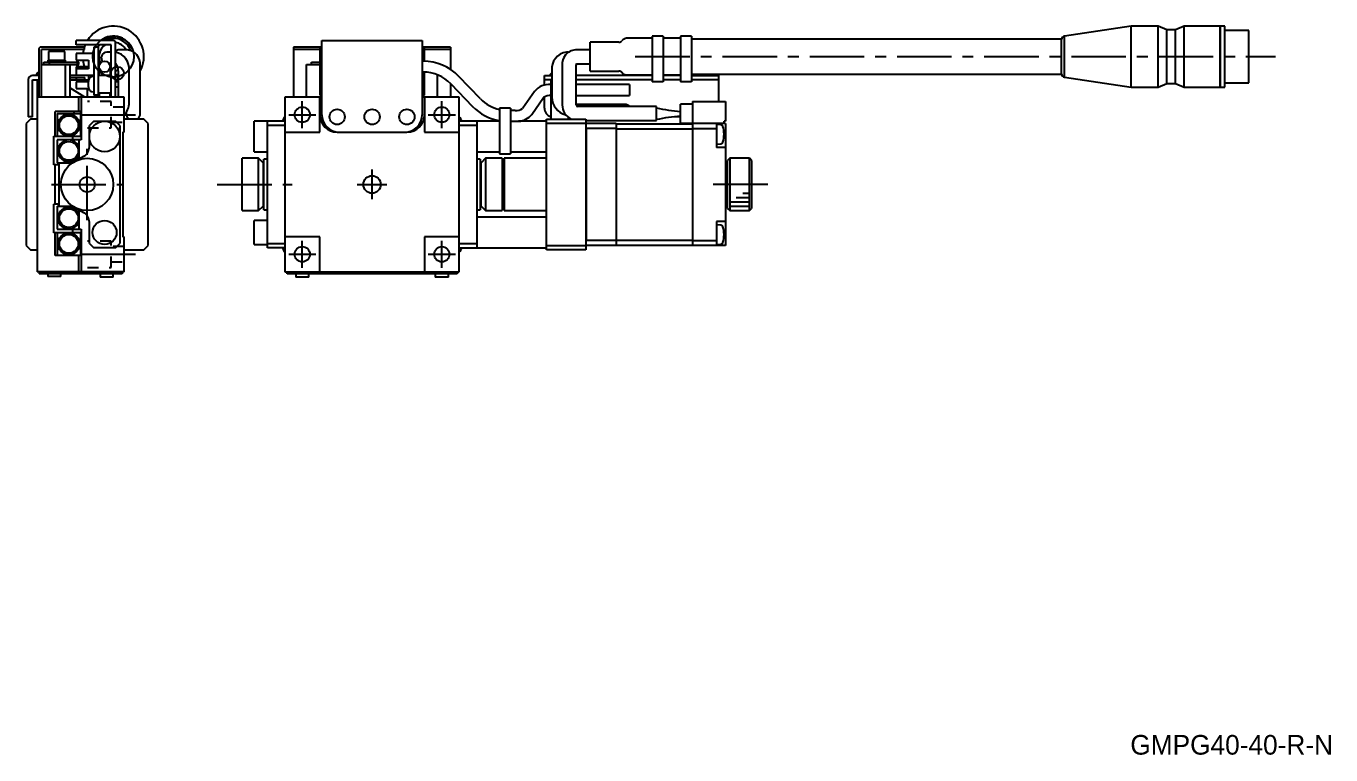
# Model space of a CAD drawing. Extents: x -184 to 418, y 17 to 229.
# Drawn here: x 118.8 to 417.9, y 16.9 to 184 of the extents above; entities that cross this region are included whole.
import ezdxf

# ---------------------------------------------------------------- set-up
doc = ezdxf.new("R2010")
doc.units = 0
doc.header["$LTSCALE"] = 10
doc.linetypes.add('CENTER', pattern=[2, 1.25, -0.25, 0.25, -0.25])
doc.linetypes.add('DOT', pattern=[0.5, 0.25, -0.25])
doc.layers.add('1', color=7, linetype='CONTINUOUS')
doc.styles.get("Standard").update_dxf_attribs({"font": 'FGP教科書体NT-M'})

msp = doc.modelspace()

# ---------------------------------------------------------------- linework, layer by layer
at = {"layer": '1', "color": 7, "linetype": 'CONTINUOUS'}
for p, q in [((372.102917, 183.963791), (356.868935, 181.648118)), ((372.102917, 169.963793), (372.102917, 183.963791)), ((378.295916, 183.963791), (372.102917, 183.963791)), ((378.295916, 169.963793), (378.295916, 183.963791)), ((380.295916, 183.113792), (378.295916, 183.963791)), ((380.295916, 170.813792), (380.295916, 183.113792)), ((382.295916, 183.113792), (380.295916, 183.113792)), ((384.295916, 183.963791), (382.295916, 183.113792)), ((382.295916, 170.813792), (382.295916, 183.113792)), ((384.295916, 169.963793), (384.295916, 183.963791)), ((392.552916, 183.963791), (384.295916, 183.963791)), ((392.552916, 169.963793), (392.552916, 183.963791)), ((392.602916, 183.913791), (392.552916, 183.963791)), ((392.602916, 169.963793), (392.602916, 183.963791)), ((393.602918, 183.963791), (392.602916, 183.963791)), ((393.602918, 169.963793), (393.602918, 183.963791)), ((399.102919, 182.96379), (393.602918, 182.96379)), ((399.102919, 170.963794), (399.102919, 182.96379)), ((130.284996, 179.663792), (130.284996, 180.663792)), ((138.784996, 180.663792), (130.284996, 180.663792)), ((138.284996, 179.663792), (130.284996, 179.663792)), ((138.284996, 167.663792), (138.284996, 179.663792)), ((139.284996, 167.663792), (139.284996, 180.163792)), ((186.602921, 180.663792), (209.602921, 180.663792)), ((186.602921, 163.663792), (186.602921, 180.663792)), ((209.602921, 180.663792), (209.602921, 163.663792)), ((248.102917, 173.663792), (248.102917, 180.263792)), ((254.688704, 180.263792), (248.102917, 180.263792)), ((255.710024, 180.870899), (255.395811, 180.556686)), ((262.352921, 181.163792), (256.417131, 181.163792)), ((264.852917, 181.663793), (262.352917, 181.663792)), ((262.352917, 181.663792), (262.352917, 171.163792)), ((264.852917, 181.663793), (264.852917, 171.163793)), ((268.852921, 181.163792), (264.852921, 181.163792)), ((271.352917, 181.663793), (268.852917, 181.663792)), ((268.852917, 181.663792), (268.852917, 171.163792)), ((271.352917, 181.663793), (271.352917, 171.163793)), ((356.145261, 180.963792), (271.352917, 180.963792)), ((356.145261, 172.963792), (356.145261, 180.963792)), ((356.868935, 172.279467), (356.868935, 181.648118)), ((121.684996, 178.663792), (121.684996, 167.663792)), ((132.184996, 179.163792), (122.184996, 179.163792)), ((132.184996, 178.563792), (122.284996, 178.563792)), ((122.284996, 167.663792), (122.284996, 178.563792)), ((127.684996, 178.163792), (123.884996, 178.163792)), ((123.884996, 178.163792), (123.884996, 176.163792)), ((127.684996, 176.163792), (127.684996, 178.163792)), ((130.284996, 177.663792), (130.284996, 176.163792)), ((134.284996, 177.663792), (130.284996, 177.663792)), ((132.184996, 178.563792), (132.184996, 179.163792)), ((135.284996, 179.163792), (134.284996, 179.163792)), ((134.284996, 179.163792), (134.284996, 168.163792)), ((135.284996, 179.163792), (135.284996, 168.163792)), ((138.284996, 177.988205), (137.275456, 177.988205)), ((141.927628, 178.512322), (140.159861, 178.512322)), ((186.602921, 179.163792), (180.102921, 179.163792)), ((180.102921, 179.163792), (180.102921, 167.663792)), ((186.102921, 178.563792), (180.102921, 178.563792)), ((186.102921, 179.163792), (186.102921, 168.163792)), ((216.102921, 179.163792), (209.602921, 179.163792)), ((210.102921, 175.91113), (210.102921, 179.163792)), ((216.102921, 178.563792), (210.102921, 178.563792)), ((216.102921, 179.163792), (216.102921, 174.021443)), ((243.133881, 177.988205), (242.699586, 177.988205)), ((248.102917, 178.512322), (244.717135, 178.512322)), ((122.284996, 175.163792), (130.855703, 175.163792)), ((122.863972, 175.163792), (122.863972, 175.663792)), ((122.863972, 175.663792), (130.855703, 175.663792)), ((123.784996, 176.163792), (127.784996, 176.163792)), ((123.784996, 176.163792), (123.784996, 175.663792)), ((124.140615, 175.163792), (124.140615, 175.663792)), ((127.784996, 175.663792), (127.784996, 176.163792)), ((127.784996, 167.663792), (127.784996, 175.163792)), ((128.784996, 175.163792), (128.784996, 167.663792)), ((130.284996, 176.163792), (133.084996, 176.163792)), ((133.084996, 174.663792), (130.284996, 174.663792)), ((130.284996, 174.663792), (130.284996, 172.663792)), ((133.084996, 174.163792), (130.284996, 174.163792)), ((130.577357, 175.163792), (130.577357, 175.663792)), ((130.855703, 175.163792), (130.855703, 175.663792)), ((133.084996, 176.163792), (133.084996, 174.163792)), ((135.534996, 172.663792), (135.534996, 174.663792)), ((137.724594, 175.488205), (138.284996, 175.488205)), ((138.034996, 174.663792), (138.034996, 172.663792)), ((139.284996, 175.390139), (139.386424, 175.301464)), ((139.914544, 173.738205), (139.914544, 167.738205)), ((142.414544, 167.738205), (142.414544, 173.738205)), ((144.941842, 163.912322), (144.941842, 174.912322)), ((183.102921, 167.663792), (183.102921, 175.163792)), ((183.102921, 175.163792), (186.102921, 175.163792)), ((184.183209, 175.163792), (184.183209, 175.663792)), ((184.183209, 175.663792), (186.102921, 175.663792)), ((209.858173, 175.913792), (209.602921, 175.913792)), ((239.328266, 173.738205), (239.328266, 167.738205)), ((241.702921, 174.912322), (241.702921, 165.912322)), ((244.902921, 174.912322), (245.032819, 175.414775)), ((244.902921, 165.912322), (244.902921, 174.912322)), ((244.975702, 175.312322), (248.102917, 175.312322)), ((248.102917, 173.663792), (254.688704, 173.663792)), ((119.284996, 171.663792), (119.284996, 163.163792)), ((121.684996, 172.663792), (120.284996, 172.663792)), ((120.284996, 171.663792), (121.684996, 171.663792)), ((120.284996, 163.163792), (120.284996, 171.663792)), ((121.134996, 172.95604), (121.684996, 172.95604)), ((121.134996, 172.95604), (121.134996, 172.663792)), ((121.284996, 171.663792), (121.284996, 127.663792)), ((134.284996, 172.663792), (128.784996, 172.663792)), ((128.784996, 172.163792), (132.284996, 172.163792)), ((128.784996, 171.663792), (133.084996, 171.663792)), ((130.284996, 172.163792), (130.284996, 171.663792)), ((130.284996, 171.163792), (130.284996, 169.663792)), ((133.026956, 171.163792), (130.284996, 171.163792)), ((132.284996, 171.663792), (132.284996, 172.163792)), ((132.784996, 171.663792), (132.784996, 171.163792)), ((133.084996, 172.663792), (133.084996, 171.431907)), ((134.284996, 172.413792), (133.751096, 172.367082)), ((135.284996, 172.95604), (135.534996, 172.95604)), ((138.284996, 172.663792), (135.284996, 172.663792)), ((139.284996, 172.663792), (139.784996, 172.663792)), ((139.784996, 171.663792), (139.284996, 171.663792)), ((139.708757, 171.163792), (139.284996, 171.163792)), ((139.784996, 172.663792), (139.784996, 171.663792)), ((209.602921, 173.413792), (209.858173, 173.413792)), ((210.102921, 168.163792), (210.102921, 173.410369)), ((213.102921, 167.663792), (213.102921, 172.78993)), ((216.102921, 170.792872), (216.102921, 167.663792)), ((216.152396, 170.742053), (221.161233, 165.555251)), ((222.959582, 167.291897), (217.950746, 172.478699)), ((237.602921, 172.663792), (239.328266, 172.663792)), ((237.602921, 170.399101), (237.602921, 172.663792)), ((239.328266, 171.663792), (237.602921, 171.663792)), ((238.952921, 172.95604), (239.328266, 172.95604)), ((238.952921, 172.95604), (238.952921, 172.663792)), ((239.102921, 171.663792), (239.102921, 162.663792)), ((262.352917, 172.663792), (244.902921, 172.663792)), ((262.352921, 171.663792), (244.902921, 171.663792)), ((257.113299, 170.595692), (244.902921, 170.595692)), ((255.395811, 173.370899), (255.710024, 173.056686)), ((256.417131, 172.763792), (262.352917, 172.763792)), ((257.113299, 170.595692), (257.113299, 168.095692)), ((264.852917, 171.163793), (262.352917, 171.163792)), ((264.852917, 172.763792), (268.852917, 172.763792)), ((268.852917, 172.663792), (264.852917, 172.663792)), ((268.852921, 171.663792), (264.852921, 171.663792)), ((271.352917, 171.163793), (268.852917, 171.163792)), ((271.352917, 172.963792), (356.145261, 172.963792)), ((271.352917, 172.663792), (277.602921, 172.663792)), ((277.602921, 171.663792), (271.352921, 171.663792)), ((277.602921, 166.663792), (277.602921, 172.663792)), ((356.868935, 172.279467), (372.102917, 169.963793)), ((378.295916, 169.963793), (380.295916, 170.813792)), ((380.295916, 170.813792), (382.295916, 170.813792)), ((382.295916, 170.813792), (384.295916, 169.963793)), ((393.602918, 170.963794), (399.102919, 170.963794)), ((141.284996, 167.663792), (121.284996, 167.663792)), ((132.272596, 167.663795), (128.784996, 169.843085)), ((130.284996, 169.663792), (133.156569, 169.663792)), ((130.90606, 164.363792), (130.90606, 167.663792)), ((131.444741, 167.663792), (131.444741, 157.913792)), ((132.784996, 169.663792), (132.784996, 167.663792)), ((133.751096, 168.960503), (134.284996, 168.913792)), ((135.284996, 168.163792), (134.284996, 168.163792)), ((135.284996, 168.663792), (138.284996, 168.663792)), ((135.534996, 168.663792), (135.534996, 167.663792)), ((138.034996, 167.663792), (138.034996, 168.663792)), ((139.914544, 167.738205), (139.914371, 167.663774)), ((141.284996, 159.663792), (141.284996, 167.663792)), ((186.602921, 167.663792), (178.102921, 167.663792)), ((178.102921, 167.663792), (178.102921, 127.663792)), ((186.102921, 168.163792), (186.602921, 168.163792)), ((186.102921, 159.663792), (186.102921, 167.663792)), ((209.602921, 168.163792), (210.102921, 168.163792)), ((218.102921, 167.663792), (209.602921, 167.663792)), ((210.102921, 167.663792), (210.102921, 159.663792)), ((218.102921, 127.663792), (218.102921, 167.663792)), ((235.364475, 169.007363), (232.697143, 165.123886)), ((234.757882, 163.708486), (237.425213, 167.591964)), ((237.425213, 167.591963), (237.507695, 167.668687)), ((237.602921, 165.163792), (237.602921, 167.732938)), ((244.902921, 168.095692), (257.113299, 168.095692)), ((372.102917, 169.963793), (378.295916, 169.963793)), ((384.295916, 169.963793), (392.552916, 169.963793)), ((392.552916, 169.963793), (392.602916, 170.013793)), ((392.602916, 169.963793), (393.602918, 169.963793)), ((229.852921, 165.120158), (227.352921, 165.120158)), ((227.352921, 165.120158), (227.352921, 154.663792)), ((229.852921, 165.120158), (229.852921, 154.663792)), ((230.908435, 164.620158), (229.852921, 164.620158)), ((232.697144, 165.123887), (232.614661, 165.047163)), ((256.410994, 165.988205), (244.902921, 165.988205)), ((263.302921, 165.512322), (245.302921, 165.512322)), ((256.410994, 165.988205), (256.487969, 165.984668)), ((256.487969, 165.984668), (256.564508, 165.974076)), ((256.564508, 165.974076), (256.640179, 165.956491)), ((256.640179, 165.956491), (256.714552, 165.932011)), ((256.714552, 165.932011), (256.787208, 165.900775)), ((256.787208, 165.900775), (256.857734, 165.862959)), ((256.857734, 165.862959), (256.925732, 165.818779)), ((256.925732, 165.818779), (256.990817, 165.768482)), ((256.990817, 165.768482), (257.052621, 165.712356)), ((257.052621, 165.712356), (257.110793, 165.650716)), ((257.110793, 165.650716), (257.165006, 165.583912)), ((257.165006, 165.583912), (257.214951, 165.512322)), ((263.302921, 162.312322), (263.302921, 165.512322)), ((268.802921, 161.663792), (268.802921, 166.063792)), ((271.602921, 166.063792), (268.802921, 166.063792)), ((271.602921, 166.663792), (279.102921, 166.663792)), ((271.602921, 166.663792), (271.602921, 133.663792)), ((279.102921, 166.663792), (279.102921, 162.163792)), ((119.784996, 162.663792), (118.784996, 161.663792)), ((118.784996, 161.663792), (118.784996, 133.663792)), ((120.284996, 163.163792), (119.284996, 163.163792)), ((121.284996, 162.663792), (119.784996, 162.663792)), ((125.46927, 158.713792), (125.46927, 164.363792)), ((131.444741, 164.363792), (125.46927, 164.363792)), ((125.908421, 163.963792), (125.908421, 158.713792)), ((125.908421, 163.963792), (131.444741, 163.963792)), ((129.784996, 163.963792), (129.784996, 164.363792)), ((131.294256, 163.963889), (131.372896, 164.36381)), ((131.297495, 158.713792), (131.297495, 163.963792)), ((134.284996, 162.163792), (133.284996, 161.163792)), ((134.284996, 162.163792), (139.284996, 162.163792)), ((140.284996, 161.163792), (139.284996, 162.163792)), ((145.784996, 162.663792), (141.284996, 162.663792)), ((141.741842, 164.040657), (141.741842, 163.912322)), ((146.784996, 161.663792), (145.784996, 162.663792)), ((146.784996, 133.663792), (146.784996, 161.663792)), ((171.102921, 155.163792), (171.102921, 162.163792)), ((178.102921, 162.163792), (171.102921, 162.163792)), ((174.102921, 133.163792), (174.102921, 162.163792)), ((227.352921, 162.163792), (218.102921, 162.163792)), ((222.102921, 162.163792), (222.102921, 133.163792)), ((229.852921, 162.152405), (230.908435, 162.152405)), ((230.908435, 162.152405), (231.66717, 162.163782)), ((238.102921, 162.163792), (231.670945, 162.163792)), ((238.102921, 162.663792), (247.102921, 162.663792)), ((238.102921, 132.663792), (238.102921, 162.663792)), ((247.102921, 161.663792), (238.102921, 161.663792)), ((243.102921, 162.663792), (243.102921, 163.06276)), ((247.102921, 162.663792), (247.102921, 132.663792)), ((247.102921, 162.312322), (263.302921, 162.312322)), ((247.202921, 161.663792), (247.102921, 161.563792)), ((254.102921, 161.663792), (247.202921, 161.663792)), ((254.102921, 161.663792), (254.102921, 133.663792)), ((254.102921, 161.563792), (271.602921, 161.563792)), ((268.802921, 163.163792), (267.413472, 163.163792)), ((279.102921, 161.663792), (268.802921, 161.663792)), ((277.102921, 161.663792), (277.102921, 156.163792)), ((278.802921, 161.663792), (278.802921, 162.163792)), ((279.102921, 162.163792), (278.802921, 162.163792)), ((279.102921, 161.663792), (279.102921, 133.663792)), ((125.139757, 152.163792), (125.139757, 158.713792)), ((125.139757, 158.713792), (131.444741, 158.713792)), ((127.518954, 158.713792), (127.734253, 158.912998)), ((129.475057, 158.927601), (129.704811, 158.713792)), ((129.484996, 157.913792), (129.484996, 158.713792)), ((133.284996, 156.324046), (133.284996, 161.163792)), ((140.284996, 161.163792), (140.284996, 134.163792)), ((141.284996, 159.663792), (140.984996, 159.663792)), ((140.984996, 159.663792), (140.984996, 135.663792)), ((178.102921, 161.163792), (174.102921, 161.163792)), ((178.102921, 159.663792), (186.102921, 159.663792)), ((190.102921, 159.663792), (206.102921, 159.663792)), ((210.102921, 159.663792), (218.102921, 159.663792)), ((222.102921, 161.163792), (218.102921, 161.163792)), ((247.102921, 160.513792), (247.152921, 160.463792)), ((254.102921, 160.463792), (247.152921, 160.463792)), ((247.152921, 160.463792), (247.152921, 134.863792)), ((254.102921, 160.422371), (271.602921, 160.422371)), ((271.602921, 160.463792), (277.102921, 160.463792)), ((278.088201, 161.327592), (277.102921, 161.413792)), ((125.908421, 157.913792), (125.908421, 152.663792)), ((131.444741, 157.913792), (125.908421, 157.913792)), ((127.734253, 157.714587), (127.518954, 157.913792)), ((129.704811, 157.913792), (129.475057, 157.699984)), ((130.90606, 157.913792), (130.90606, 153.507191)), ((277.102921, 156.913792), (278.088201, 156.999993)), ((279.102921, 156.163792), (277.102921, 156.163792)), ((125.908421, 152.663792), (129.468372, 152.663792)), ((126.284996, 152.663792), (126.284996, 142.663792)), ((129.784996, 152.859945), (132.034996, 154.158983)), ((168.302921, 141.663792), (168.302921, 153.663792)), ((172.102921, 153.663792), (168.302921, 153.663792)), ((171.102921, 155.163792), (174.102921, 155.163792)), ((172.102921, 141.663792), (172.102921, 153.663792)), ((173.102921, 152.663792), (172.102921, 153.663792)), ((173.102921, 152.663792), (173.102921, 142.663792)), ((173.302921, 141.863792), (173.302921, 153.463792)), ((174.102921, 153.463792), (173.302921, 153.463792)), ((222.102921, 155.163792), (227.352921, 155.163792)), ((222.902921, 153.463792), (222.102921, 153.463792)), ((222.902921, 153.463792), (222.902921, 141.863792)), ((224.102921, 153.663792), (223.102921, 152.663792)), ((223.102921, 142.663792), (223.102921, 152.663792)), ((224.102921, 153.663792), (224.102921, 141.663792)), ((227.902921, 153.663792), (224.102921, 153.663792)), ((227.352921, 154.663792), (229.852921, 154.663792)), ((227.902921, 153.663792), (227.902921, 141.663792)), ((228.402921, 153.663792), (228.402921, 141.663792)), ((238.102921, 153.663792), (228.402921, 153.663792)), ((229.852921, 155.163792), (238.102921, 155.163792)), ((280.102921, 153.663792), (279.602921, 153.163792)), ((279.602921, 142.163792), (279.602921, 153.163792)), ((280.102921, 153.663792), (280.102921, 141.663792)), ((284.602921, 153.663792), (280.102921, 153.663792)), ((284.602921, 141.663792), (284.602921, 153.663792)), ((285.102921, 153.163792), (284.602921, 153.663792)), ((285.102921, 153.163792), (285.102921, 142.163792)), ((126.284996, 152.163792), (125.139757, 152.163792)), ((125.46927, 143.163792), (125.46927, 152.163792)), ((173.302921, 150.663792), (173.102921, 150.663792)), ((223.102921, 150.663792), (222.902921, 150.663792)), ((279.602921, 150.163792), (279.102921, 150.163792)), ((228.402921, 149.163792), (227.902921, 149.163792)), ((173.102921, 144.663792), (173.302921, 144.663792)), ((222.902921, 144.663792), (223.102921, 144.663792)), ((227.902921, 146.163792), (228.402921, 146.163792)), ((279.102921, 145.163792), (279.602921, 145.163792)), ((125.139757, 136.613792), (125.139757, 143.163792)), ((126.284996, 143.163792), (125.139757, 143.163792)), ((125.908421, 142.663792), (125.908421, 137.413792)), ((125.908421, 142.663792), (129.468372, 142.663792)), ((132.034996, 141.168602), (129.784996, 142.46764)), ((130.90606, 141.820393), (130.90606, 137.413792)), ((168.302921, 141.663792), (172.102921, 141.663792)), ((172.102921, 141.663792), (173.102921, 142.663792)), ((173.302921, 141.863792), (174.102921, 141.863792)), ((222.102921, 141.863792), (222.902921, 141.863792)), ((223.102921, 142.663792), (224.102921, 141.663792)), ((224.102921, 141.663792), (227.902921, 141.663792)), ((228.402921, 141.663792), (238.102921, 141.663792)), ((279.602921, 142.163792), (280.102921, 141.663792)), ((280.102921, 141.663792), (284.602921, 141.663792)), ((284.602921, 141.663792), (285.102921, 142.163792)), ((127.518954, 137.413792), (127.734253, 137.612998)), ((129.475057, 137.627601), (129.704811, 137.413792)), ((133.284996, 134.163792), (133.284996, 139.003538)), ((171.102921, 133.913792), (171.102921, 139.413792)), ((174.102921, 139.413792), (171.102921, 139.413792)), ((238.102921, 140.163792), (222.102921, 140.163792)), ((279.102921, 139.163792), (277.102921, 139.163792)), ((277.102921, 139.163792), (277.102921, 133.663792)), ((278.088201, 138.327592), (277.102921, 138.413792)), ((131.444741, 136.613792), (125.139757, 136.613792)), ((125.46927, 131.363792), (125.46927, 136.613792)), ((125.908421, 137.413792), (131.444741, 137.413792)), ((125.908421, 136.613792), (125.908421, 131.363792)), ((127.734253, 136.414587), (127.518954, 136.613792)), ((129.704811, 136.613792), (129.475057, 136.399984)), ((129.484996, 136.613792), (129.484996, 137.413792)), ((131.297495, 131.363792), (131.297495, 136.613792)), ((131.444741, 137.413792), (131.444741, 127.663792)), ((140.984996, 135.663792), (141.284996, 135.663792)), ((141.284996, 127.663792), (141.284996, 135.663792)), ((186.102921, 135.663792), (178.102921, 135.663792)), ((186.102921, 127.663792), (186.102921, 135.663792)), ((210.102921, 135.663792), (210.102921, 127.663792)), ((218.102921, 135.663792), (210.102921, 135.663792)), ((247.152921, 134.863792), (247.102921, 134.813792)), ((254.102921, 134.863792), (247.152921, 134.863792)), ((254.102921, 134.905214), (271.602921, 134.905214)), ((271.602921, 134.863792), (277.102921, 134.863792)), ((118.784996, 133.663792), (119.784996, 132.663792)), ((119.784996, 132.663792), (121.284996, 132.663792)), ((133.284996, 134.163792), (134.284996, 133.163792)), ((139.284996, 133.163792), (134.284996, 133.163792)), ((139.284996, 133.163792), (140.284996, 134.163792)), ((141.284996, 132.663792), (145.784996, 132.663792)), ((145.784996, 132.663792), (146.784996, 133.663792)), ((171.102921, 133.913792), (174.102921, 133.913792)), ((174.102921, 134.163792), (178.102921, 134.163792)), ((178.102921, 133.163792), (174.102921, 133.163792)), ((218.102921, 134.163792), (222.102921, 134.163792)), ((218.102921, 133.163792), (238.102921, 133.163792)), ((238.102921, 133.663792), (247.102921, 133.663792)), ((247.102921, 132.663792), (238.102921, 132.663792)), ((247.102921, 133.763792), (247.202921, 133.663792)), ((254.102921, 133.663792), (247.202921, 133.663792)), ((254.102921, 133.763792), (271.602921, 133.763792)), ((279.102921, 133.663792), (271.602921, 133.663792)), ((277.102921, 133.913792), (278.088201, 133.999993)), ((131.297495, 131.363792), (125.46927, 131.363792)), ((130.90606, 127.663792), (130.90606, 131.363792)), ((141.284996, 127.663792), (121.284996, 127.663792)), ((121.784996, 127.663792), (121.784996, 127.163792)), ((140.784996, 127.163792), (121.784996, 127.163792)), ((123.784996, 127.163792), (123.784996, 126.563792)), ((126.784996, 126.563792), (123.784996, 126.563792)), ((126.784996, 126.563792), (126.784996, 127.163792)), ((131.814721, 127.663792), (131.814721, 127.163792)), ((135.784996, 127.163792), (135.784996, 126.413792)), ((138.784996, 126.413792), (135.784996, 126.413792)), ((138.784996, 126.413792), (138.784996, 127.163792)), ((140.784996, 127.663792), (140.784996, 127.163792)), ((178.102921, 127.663792), (218.102921, 127.663792)), ((178.602921, 127.163792), (178.602921, 127.663792)), ((217.602921, 127.163792), (178.602921, 127.163792)), ((180.602921, 127.163792), (180.602921, 126.413792)), ((183.602921, 126.413792), (180.602921, 126.413792)), ((183.602921, 126.413792), (183.602921, 127.163792)), ((212.602921, 127.163792), (212.602921, 126.413792)), ((215.602921, 126.413792), (212.602921, 126.413792)), ((215.602921, 126.413792), (215.602921, 127.163792)), ((217.602921, 127.663792), (217.602921, 127.163792))]:
    msp.add_line(p, q, dxfattribs=at)
at = {"layer": '1', "color": 4, "linetype": 'CENTER'}
for p, q in [((258.452942, 176.963792), (405.246066, 176.963792)), ((182.102921, 160.563792), (182.102921, 166.763792)), ((214.102921, 160.563792), (214.102921, 166.763792)), ((131.349227, 163.663792), (144.493605, 163.663792)), ((179.002921, 163.663792), (185.202921, 163.663792)), ((211.002921, 163.663792), (217.202921, 163.663792)), ((132.784996, 139.463792), (132.784996, 155.863792)), ((198.102921, 144.263792), (198.102921, 151.063792)), ((124.584996, 147.663792), (140.984996, 147.663792)), ((162.62493, 147.663792), (179.804751, 147.663792)), ((194.702921, 147.663792), (201.502921, 147.663792)), ((288.80292, 147.663792), (275.881345, 147.663792)), ((182.102921, 128.563792), (182.102921, 134.763792)), ((214.102921, 128.563792), (214.102921, 134.763792)), ((131.349227, 131.663792), (144.493605, 131.663792)), ((179.002921, 131.663792), (185.202921, 131.663792)), ((211.002921, 131.663792), (217.202921, 131.663792))]:
    msp.add_line(p, q, dxfattribs=at)
at = {"layer": '1', "color": 9, "linetype": 'DOT'}
for p, q in [((138.284996, 166.663792), (132.860144, 166.663792)), ((138.284996, 160.663792), (138.284996, 166.663792)), ((141.284996, 165.413792), (138.284996, 165.413792)), ((138.284996, 161.913792), (141.284996, 161.913792)), ((132.860139, 160.663792), (138.284996, 160.663792)), ((138.284996, 134.663792), (132.860144, 134.663792)), ((138.284996, 128.663792), (138.284996, 134.663792)), ((141.284996, 133.413792), (138.284996, 133.413792)), ((132.860139, 128.663792), (138.284996, 128.663792)), ((138.284996, 129.913792), (141.284996, 129.913792))]:
    msp.add_line(p, q, dxfattribs=at)
at = {"layer": '1', "color": 9, "linetype": 'CONTINUOUS'}
for p, q in [((280.102921, 143.663792), (284.602921, 143.663792)), ((281.602921, 144.663792), (284.602921, 144.663792)), ((283.102921, 145.663792), (284.602921, 145.663792)), ((280.102921, 142.663792), (284.602921, 142.663792))]:
    msp.add_line(p, q, dxfattribs=at)
at = {"layer": '1', "color": 7, "linetype": 'CONTINUOUS'}
for centre, radius in [((138.784996, 176.963792), 4.7), ((136.784996, 174.663792), 1.25), ((139.708757, 173.163793), 1.5), ((182.102921, 163.663792), 1.75), ((190.102921, 163.163792), 1.75), ((198.102921, 163.163792), 1.75), ((206.102921, 163.163792), 1.75), ((214.102921, 163.663792), 1.75), ((128.584996, 161.263792), 2.5), ((128.584996, 161.263792), 2.15), ((136.784996, 158.663792), 3.5), ((128.584996, 155.363792), 2.15), ((132.784996, 147.663792), 6), ((198.102921, 147.663792), 2), ((132.784996, 147.663792), 1.75), ((128.584996, 139.963792), 2.15), ((136.784996, 136.663792), 2.75), ((128.584996, 134.063792), 2.5), ((128.584996, 134.063792), 2.15), ((182.102921, 131.663792), 1.75), ((214.102921, 131.663792), 1.75)]:
    msp.add_circle(centre, radius, dxfattribs=at)
for centre, radius, start, end in [((138.784996, 176.963792), 6.999999, 331.588066, 148.091012), ((138.784996, 176.963792), 6.999999, 157.311905, 161.682299), ((138.784996, 176.963792), 4.2, 139.994799, 148.411864), ((138.784996, 176.963792), 3.3, 125.096801, 206.732576), ((138.784996, 176.963792), 4.7, 13.977429, 128.072222), ((138.784996, 176.963792), 4.2, 19.755397, 118.242537), ((138.784996, 180.163792), 0.5, 0, 90), ((138.784996, 176.963792), 3.3, 27.985707, 81.354136), ((254.688704, 181.263792), 1, 270, 315), ((256.417131, 180.163792), 1, 90, 135), ((357.102918, 180.675875), 1.000002, 103.531698, 163.266744), ((122.184996, 178.663792), 0.5, 90, 180), ((138.784996, 176.963792), 6.999999, 166.787018, 174.260829), ((137.275456, 176.738205), 1.25, 90, 225.197831), ((140.159861, 176.912322), 1.6, 90, 123.147115), ((138.510054, 174.130681), 3.924166, 354.259952, 78.609539), ((141.657393, 175.224186), 3.299221, 354.575922, 85.301711), ((243.139448, 174.17713), 3.836374, 96.583764, 186.569687), ((244.986707, 175.224741), 3.298614, 94.687605, 185.434762), ((138.784996, 176.963792), 6.999999, 186.562429, 199.182093), ((138.784996, 176.963792), 4.2, 213.55731, 219.302776), ((134.784996, 170.863792), 3, 75.522488, 79.815035), ((138.784996, 176.963792), 3.3, 256.863441, 261.285258), ((138.784996, 176.963792), 3.3, 278.714742, 289.969122), ((137.604186, 173.828528), 2.312123, 357.76116963, 39.57212991), ((209.858173, 164.663792), 11.25, 44, 90), ((254.688704, 172.663792), 1, 45, 90), ((120.284996, 171.663792), 1, 90, 180), ((123.284996, 170.863792), 3, 122.230953, 135.779956), ((135.984996, 170.663792), 3, 151.178859, 208.821141), ((133.794674, 171.868985), 0.5, 95, 151.178859), ((138.784996, 176.963792), 4.2, 259.713439, 263.162859), ((138.784996, 176.963792), 4.2, 276.837141, 285.601188), ((139.708757, 173.163792), 2, 270, 275.905808), ((138.784996, 176.963792), 4.684326, 282.326245, 283.953442), ((209.858173, 164.663792), 8.75, 44, 90), ((238.833922, 166.032517), 4.570205, 86.625919, 139.388864), ((241.102921, 170.863792), 3, 126.267193, 135.779956), ((256.417131, 173.763792), 1, 225, 270), ((357.102918, 173.251709), 1.000002, 196.733256, 256.468302), ((133.794674, 169.4586), 0.5, 208.821141, 265), ((138.784996, 176.963792), 6.999999, 274.096044, 279.286071), ((124.250768, 167.735178), 18.163776, 357.77645785, 0.00954748), ((239.028333, 165.171503), 2.923742, 88.53854978, 121.33895361), ((243.57003, 167.723169), 4.24179, 179.796903, 255.890213), ((138.350871, 166.49339), 4.085452, 315.91562113, 7.55382048), ((229.253806, 173.370158), 11.25, 224, 260.272206), ((229.253806, 173.370158), 8.75, 224, 257.453234), ((231.040894, 167.713247), 3.095924, 267.54784731, 300.55298764), ((239.602921, 165.163792), 2, 180, 255.522488), ((245.302921, 165.912322), 3.6, 180, 244.471418), ((245.302921, 165.912322), 0.4, 180, 270), ((271.620815, 204.233097), 39.911061, 257.970767, 265.951302), ((132.949537, 163.912322), 1.6, 163.610287, 178.156521), ((143.341842, 163.912322), 1.6, 180, 231.290871), ((143.341842, 163.912322), 1.6, 308.709129, 0), ((180.402921, 161.263792), 3, 140.055495, 162.542397), ((190.102921, 163.663792), 4, 180, 270), ((190.602921, 163.663792), 4, 180, 270), ((205.602921, 163.663792), 4, 270, 0), ((206.102921, 163.663792), 4, 270, 0), ((215.802921, 161.263792), 3, 17.457603, 39.944505), ((231.470542, 166.419023), 4.260706, 272.780405, 320.493118), ((271.45181, 124.691115), 38.70558, 93.924211, 102.153721), ((278.044623, 160.829494), 0.5, 17.629155, 85), ((272.802921, 159.163792), 6, 342.370845, 17.629155), ((128.584996, 155.363792), 2.5, 21.809285, 338.190715), ((130.784996, 156.324046), 2.5, 300, 0), ((278.044623, 157.498091), 0.5, 275, 342.370845), ((128.584996, 139.963792), 2.5, 21.809285, 338.190715), ((130.784996, 139.003538), 2.5, 0, 60), ((278.044623, 137.829494), 0.5, 17.629155, 85), ((272.802921, 136.163792), 6, 342.370845, 17.629155), ((180.402921, 134.063792), 3, 197.457603, 219.944505), ((215.802921, 134.063792), 3, 320.055495, 342.542397), ((278.044623, 134.498091), 0.5, 275, 342.370845)]:
    msp.add_arc(centre, radius, start, end, dxfattribs=at)

# ---------------------------------------------------------------- texts
at = {"layer": '1', "color": 7}
msp.add_text('GMPG40-40-R-N', height=4.5, dxfattribs=at).set_placement((371.944604, 16.994824))

doc.saveas('drawing.dxf')
